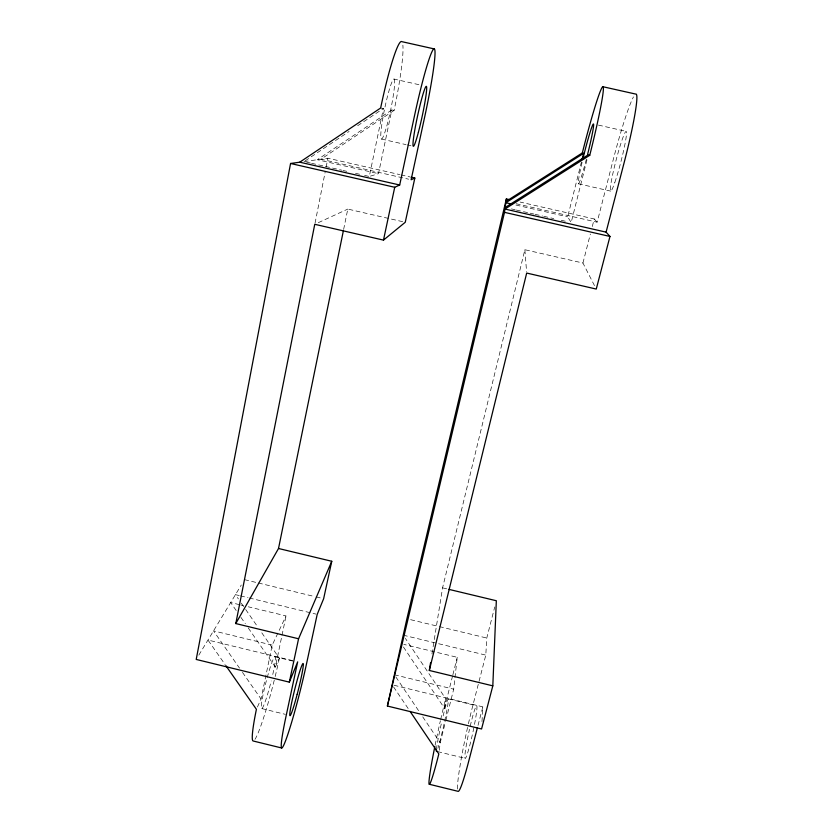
<?xml version="1.0" encoding="UTF-8"?>
<svg xmlns="http://www.w3.org/2000/svg" width="833" height="833" viewBox="0 0 833 833"><rect width="100%" height="100%" fill="white"/><g stroke="black" fill="none" stroke-linecap="round" stroke-linejoin="round"><path stroke-width="0.62" stroke-dasharray="4.17 3.12" d="M481.984 721.607L482.828 706.853L393.405 685.111M468.417 723.752A60.091 4.415 -77.7 0 1 472.884 705.291L485.795 655.113L486.774 638.036L494.74 606.955M445.853 720.337L453.693 689.172L457.244 657.32L403.797 644.388M439.283 750.221L440.199 742.776L445.54 721.576M403.464 647.012L444.468 708.269L445.655 698.668L405.39 638.401M431.963 653.936L442.573 587.848L524.873 249.713L582.933 263.03L595.678 287.937M474.508 724.366L475.154 721.024A27.01 1.989 -77.7 0 0 476.341 705.905A27.01 1.989 -77.7 0 0 469.999 727.074M315.051 223.161L325.12 172.233M326.13 167.131L327.89 158.218L399.715 174.597M343.633 229.429L347.788 209.083L405.255 222.265M257.439 707.009L261.041 698.991L272.204 645.117L286.052 615.92L248.296 606.799M380.65 108.009L383.399 108.488L369.311 176.471L361.782 174.753M248.255 627.947L275.348 667.118L286.052 615.92M370.456 176.117L378.484 173.67L391.791 109.966L394.113 110.373A68.212 6.831 -78.2 0 0 402.87 45.18M444.468 708.269L452.569 675.959M452.881 674.72L457.244 657.32M586.963 159.842L571.178 222.557L567.69 216.83L581.413 162.06M582.933 263.03L590.358 234.073M592.294 226.514L594.231 218.964L520.177 202.075M516.148 203.721L597.146 222.203L613.171 159.926A68.691 5.654 -75.5 0 1 633.476 96.888M478.017 725.397L482.828 706.853M275.348 667.118L279.336 658.237L260.323 630.685M198.827 655.134L241.289 585.016M305.159 160.863L349.1 131.447M357.68 125.71L383.399 108.488M391.791 109.966L317.321 159.717L378.484 173.67M394.113 110.373L320.976 159.197L408.607 179.189M318.3 222.671L347.788 209.083M304.087 161.581L327.89 158.218M394.019 79.062A30.654 3.072 -78.2 0 1 387.033 125.127A30.654 3.072 -78.2 0 1 382.055 122.972A30.654 3.072 -78.2 0 1 394.019 79.062L420.113 84.945M598.427 125.106L626.083 131.343M381.524 139.069L406.067 144.64M407.285 144.921L410.971 145.754M578.373 183.781L610.641 191.111M400.975 174.888L409.794 176.898M515.939 205.033L567.69 216.83M306.596 162.154L310.355 163.008M311.615 163.299L324.162 166.163M325.411 166.444L341.717 170.171M342.967 170.453L346.736 171.317M355.514 173.316L360.533 174.461M511.41 208.906L515.138 209.76M516.387 210.051L528.84 212.894M530.08 213.175L533.818 214.029M535.067 214.31L542.533 216.018M543.782 216.299L553.747 218.579M561.213 220.276L567.44 221.703M442.573 587.848L447.571 589.046M244.527 579.653L257.085 582.683M258.345 582.985L314.853 596.605M316.113 596.907L321.132 598.115M410.638 619.69L438.096 626.301M439.345 626.603L486.774 638.036M239.217 595.564L235.447 594.658L238.373 598.896M240.477 595.866L248.026 597.688M249.286 597.99L315.936 614.098M403.234 635.173L485.795 655.113M239.488 604.664L230.679 602.54L236.53 611.005M240.747 604.966L243.257 605.581M272.204 645.117L213.519 630.873L239.508 668.118M394.384 674.772L453.693 689.172M292.622 660.621L207.969 640.046L225.108 664.547M274.838 656.716L293.185 661.173M448.352 698.887L476.778 705.801M261.926 708.612L285.292 714.329M437.637 751.605L464.981 758.301M594.231 218.964L597.146 222.203M242.476 672.377L261.041 698.991M240.924 617.357L245.319 623.709M241.299 603.134L244.954 608.434M245.693 609.496L257.397 626.447M393.582 686.933L408.659 709.268M395.842 676.927L419.842 712.548M422.748 716.869L440.199 742.776M524.873 249.713L526.581 271.756M435.118 745.15A60.028 3.04 -77.4 0 1 440.386 720.774M440.667 719.556A60.028 3.04 -77.4 0 1 445.655 698.668M457.473 789.028A60.091 4.415 -77.7 0 1 468.136 724.96M473.852 727.73A27.01 1.989 -77.7 0 1 465.991 757.426A27.01 1.989 -77.7 0 1 466.782 742.547L468.042 736.049A27.01 1.989 -77.7 0 1 469.5 729.302M586.38 159.165A30.842 1.739 -75.9 0 1 578.55 183.76A30.842 1.739 -75.9 0 1 582.09 162.341M443.135 715.943A26.989 1.364 -77.4 0 1 448.206 698.835A26.989 1.364 -77.4 0 1 446.155 713.964L444.78 720.639A26.989 1.364 -77.4 0 1 437.898 748.315M436.43 749.606A26.989 1.364 -77.4 0 1 438.762 735.706L440.105 729.229A26.989 1.364 -77.4 0 1 441.594 722.503M279.336 658.237A59.716 5.352 -75.6 0 1 274.546 679.072M274.244 680.28A59.716 5.352 -75.6 0 1 255.013 739.298M272.776 674.449A26.843 2.405 -75.6 0 0 275.119 656.768A26.843 2.405 -75.6 0 0 269.132 670.857L267.258 677.375A26.843 2.405 -75.6 0 0 261.25 707.342A26.843 2.405 -75.6 0 0 267.695 693.931L269.507 687.6A26.843 2.405 -75.6 0 0 271.235 680.967M614.837 182.427A30.873 2.541 -75.5 0 0 626.499 132.374A30.873 2.541 -75.5 0 0 613.921 168.922A30.873 2.541 -75.5 0 0 614.837 182.427"/><path stroke-width="1.25" d="M508.88 199.493L506.37 198.92L406.9 618.784L387.397 706.04L481.568 728.99L492.813 685.851L496.333 600.739L448.82 589.347M387.397 706.04L504.506 212.353L506.37 198.92M492.813 685.851L429.318 670.461L430.536 662.839M235.791 623.563L314.759 224.296L383.482 240.112L405.255 222.265L414.834 178.054L411.117 179.761L424.611 117.276A68.264 5.102 -77.8 0 0 434.118 48.814A68.264 5.102 -77.8 0 0 414.522 115.672L399.684 185.009L299.765 162.185L290.571 163.487L196.213 659.444L289.332 682.144L297.673 661.85L285.979 716.536A59.768 3.998 -75.9 0 0 285.125 741.911A59.768 3.998 -75.9 0 0 306.305 664.796L317.196 614.4L323.641 598.719L331.763 561.265L278.514 548.499L235.791 623.563L298.568 638.776L331.763 561.265M278.514 548.499L343.383 230.699M289.332 682.144L298.568 638.776M383.482 240.112L394.727 187.279L399.684 185.009M429.318 670.461L526.685 273.057L596.261 289.061L609.975 236.447L606.091 232.136L504.965 209.041L589.743 155.302A68.618 3.884 -75.9 0 0 602.988 86.663A68.618 3.884 -75.9 0 0 582.329 152.949L506.027 201.409M582.038 159.572L583.6 153.355L582.329 152.949M477.371 727.875L468.708 761.258A60.091 4.415 -77.7 0 1 458.15 791.35L429.297 784.259M606.091 232.136L624.032 163.06A68.691 5.654 -75.5 0 0 635.714 94.077L602.769 86.694M299.765 162.185L380.65 108.009A68.212 6.831 -78.2 0 1 401.808 41.65L434.368 48.949M583.6 153.355L505.839 202.721L512.149 204.168M505.183 207.49L588.233 154.823L589.743 155.302M411.054 177.19L414.834 178.054M290.571 163.487L394.727 187.279M504.506 212.353L609.975 236.447M281.7 747.992L253.138 740.985A59.716 5.352 -75.6 0 1 256.408 709.3L225.847 665.619M410.096 711.403L438.824 753.948A60.028 3.04 -77.4 0 1 429.151 784.124A60.028 3.04 -77.4 0 1 434.868 746.42M582.965 158.634A30.842 1.739 -75.9 0 1 593.273 124.044A30.842 1.739 -75.9 0 1 587.546 154.605M436.784 751.22A26.989 1.364 -77.4 0 1 436.43 749.606M297.173 694.358L295.434 700.709A26.864 1.791 -75.9 0 1 289.769 714.318A26.864 1.791 -75.9 0 1 296.027 684.393L297.829 677.843A26.864 1.791 -75.9 0 1 303.316 664.89A26.864 1.791 -75.9 0 1 297.173 694.358M418.395 132.239A30.686 2.291 -77.8 0 0 426.319 86.34A30.686 2.291 -77.8 0 0 414.74 130.375A30.686 2.291 -77.8 0 0 418.395 132.239"/></g></svg>
